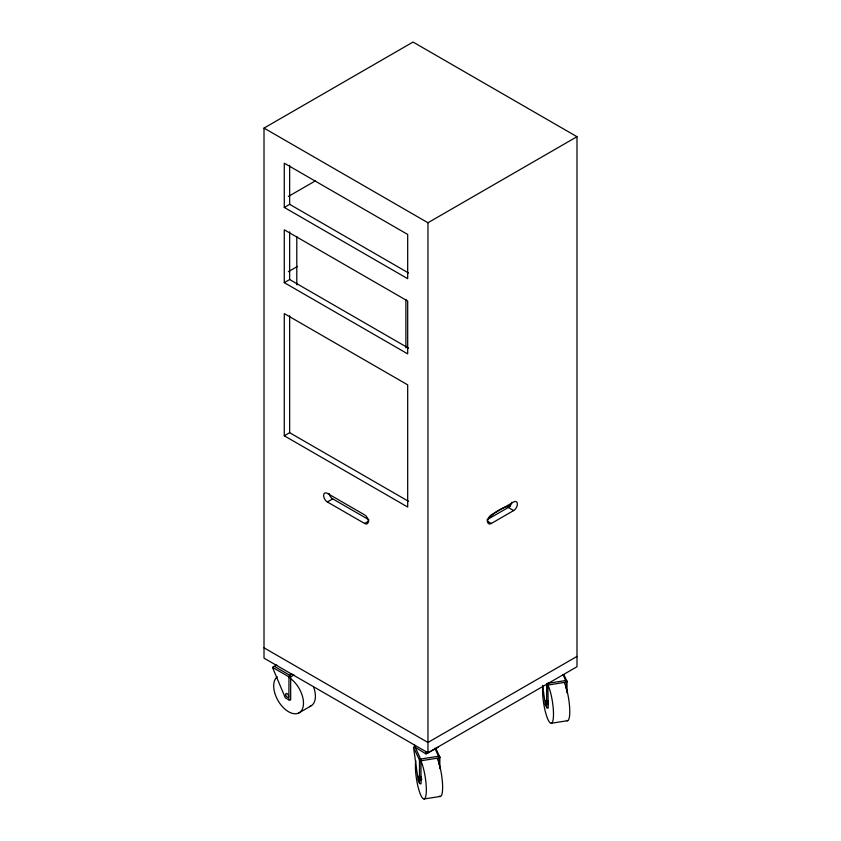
<?xml version="1.0" encoding="UTF-8"?>
<svg xmlns="http://www.w3.org/2000/svg" width="841" height="841" viewBox="0 0 841 841"><rect width="100%" height="100%" fill="white"/><g stroke="black" fill="none" stroke-linecap="round" stroke-linejoin="round"><path stroke-width="1.26" d="M419.386 779.628L419.112 780.522L418.534 776.359L419.049 780.49L418.545 776.369L419.386 779.628L421.93 779.229M413.541 747.428L415.086 746.913L420.931 759.728L421.047 783.812A1.262 0.725 0 0 1 419.491 783.297L418.187 780.48L413.541 747.428L419.543 760.106M274.418 666.408L289.777 675.27A1.262 0.725 60 0 1 290.671 676.816L290.671 699.88A1.262 0.725 0 0 1 288.884 699.88L285.309 697.809L272.778 668.08L272.936 666.871L276.805 665.031M546.471 704.611L545.609 700.679L545.609 703.118L546.387 704.779L545.704 700.648L545.588 702.971L546.471 704.611L545.346 704.758L542.592 685.331M421.32 780.091L420.868 776.401M547.869 683.302A1.262 0.999 -24.9 0 0 546.65 684.521L546.65 707.586A1.262 0.725 0 0 0 548.206 708.101L547.869 683.302L565.783 680.527A1.262 0.999 -24.9 0 1 567.013 681.368L567.013 692.9M288.968 676.658L288.884 699.88M439.191 757.888L421.047 760.758A1.262 0.725 0 0 1 419.491 760.243L419.491 783.297M434.881 748.175L439.149 757.825L438.96 764.385M566.277 682.083L548.206 685.037A1.262 0.725 0 0 1 546.65 684.521L546.65 684.521M548.353 704.495L548.027 700.69M562.976 674.471L566.329 682.135L566.119 688.674M439.17 757.857L438.96 757.983A1.262 0.725 0 0 0 439.854 757.089L435.88 748.543M264.011 128.095L413.047 42.05L576.989 136.705L576.989 666.745L427.953 752.79L264.011 658.135L264.011 128.095L427.953 222.749L576.989 136.705M288.347 196.479L315.554 180.773M284.279 207.433L407.685 278.676L407.685 234.45L284.279 163.207L284.279 207.433L289.651 204.331L408.516 272.968M288.347 271.685L297.42 266.45M284.279 282.639L407.685 353.882L407.685 301.046L284.279 229.803L284.279 282.639L289.651 279.538L408.516 348.163M284.279 435.796L407.685 507.039L407.685 384.852L284.279 313.609L284.279 435.796L289.651 432.695L408.516 501.331M327.349 501.961L364.616 523.48A5.267 3.038 60 0 0 368.337 521.325A5.267 3.038 60 0 0 364.616 514.871L327.349 493.362A5.267 3.038 60 0 0 323.627 495.507A5.267 3.038 60 0 0 327.349 501.961L332.721 498.871L368.852 519.727M364.616 523.48L368.905 521M487.044 519.738L508.279 507.47A5.267 3.038 -60 0 0 511.885 502.203M491.291 523.48L513.651 510.571A5.267 3.038 -60 0 0 517.373 504.116A5.267 3.038 -60 0 0 513.651 501.961L491.291 514.871A5.267 3.038 -60 0 0 487.57 521.325A5.267 3.038 -60 0 0 491.291 523.48L487.002 521M291.964 674.009L289.777 675.27A1.262 0.725 -60 0 0 288.884 676.816L272.631 667.439M293.951 674.924L290.671 676.816A1.262 0.725 0 0 1 288.884 676.816L289.052 676.784M298.786 712.979L310.707 706.093M576.989 656.422L427.953 742.466L264.011 647.812M414.434 744.537L414.434 746.819L425.988 753.914L438.277 747.25M566.34 682.177L566.119 682.261A1.262 0.725 0 0 0 567.013 681.368L564.038 674.966M551.318 723.239L567.601 720.716M418.839 776.727L419.449 776.632M418.839 780.164L419.449 780.07M424.158 798.95L440.442 796.427M419.575 760.243L419.491 760.243A1.262 0.999 -24.9 0 1 420.71 759.013L438.634 756.248A1.262 0.999 -24.9 0 1 439.854 757.089L439.854 768.621M508.279 507.47L513.651 510.571M545.346 704.758L546.65 707.586M427.953 222.749L427.953 752.79M425.988 751.623L425.988 753.914M405.898 299.459L405.898 347.859M296.799 236.479L296.799 284.868M289.651 165.309L289.651 204.331M289.651 231.853L289.651 279.538M289.651 315.764L289.651 432.695M548.059 685.257A21.078 4.457 81.2 0 1 553.473 715.744A21.078 4.457 81.2 0 1 547.028 717.173A21.078 4.457 81.2 0 1 542.781 686.424M564.343 682.734A21.078 4.457 81.2 0 1 569.651 707.765A21.078 4.457 81.2 0 1 566.592 720.432M428.805 751.486A2.103 1.219 0 0 1 428.616 751.812M427.817 752.327A2.103 1.219 0 0 1 426.671 752.506M420.899 760.979A21.078 4.457 81.2 0 1 426.292 792.033A21.078 4.457 81.2 0 1 419.48 791.78A21.078 4.457 81.2 0 1 415.811 760.79M437.183 758.456A21.078 4.457 81.2 0 1 442.503 783.476A21.078 4.457 81.2 0 1 439.433 796.154M290.261 678.414A21.078 12.173 60 0 1 302.771 708.006A21.078 12.173 60 0 1 281.304 705.357A21.078 12.173 60 0 1 277.267 676.816M313.704 687.286A21.078 12.173 60 0 1 309.477 706.577M488.4 518.655A40.894 23.611 -60 0 1 510.519 506.051M332.721 498.871A5.267 3.038 60 0 1 329.115 493.604M285.656 695.023A2.103 1.219 60 0 0 288.148 697.231A2.103 1.219 60 0 0 287.485 693.962A2.103 1.219 60 0 0 285.656 695.023"/></g></svg>
